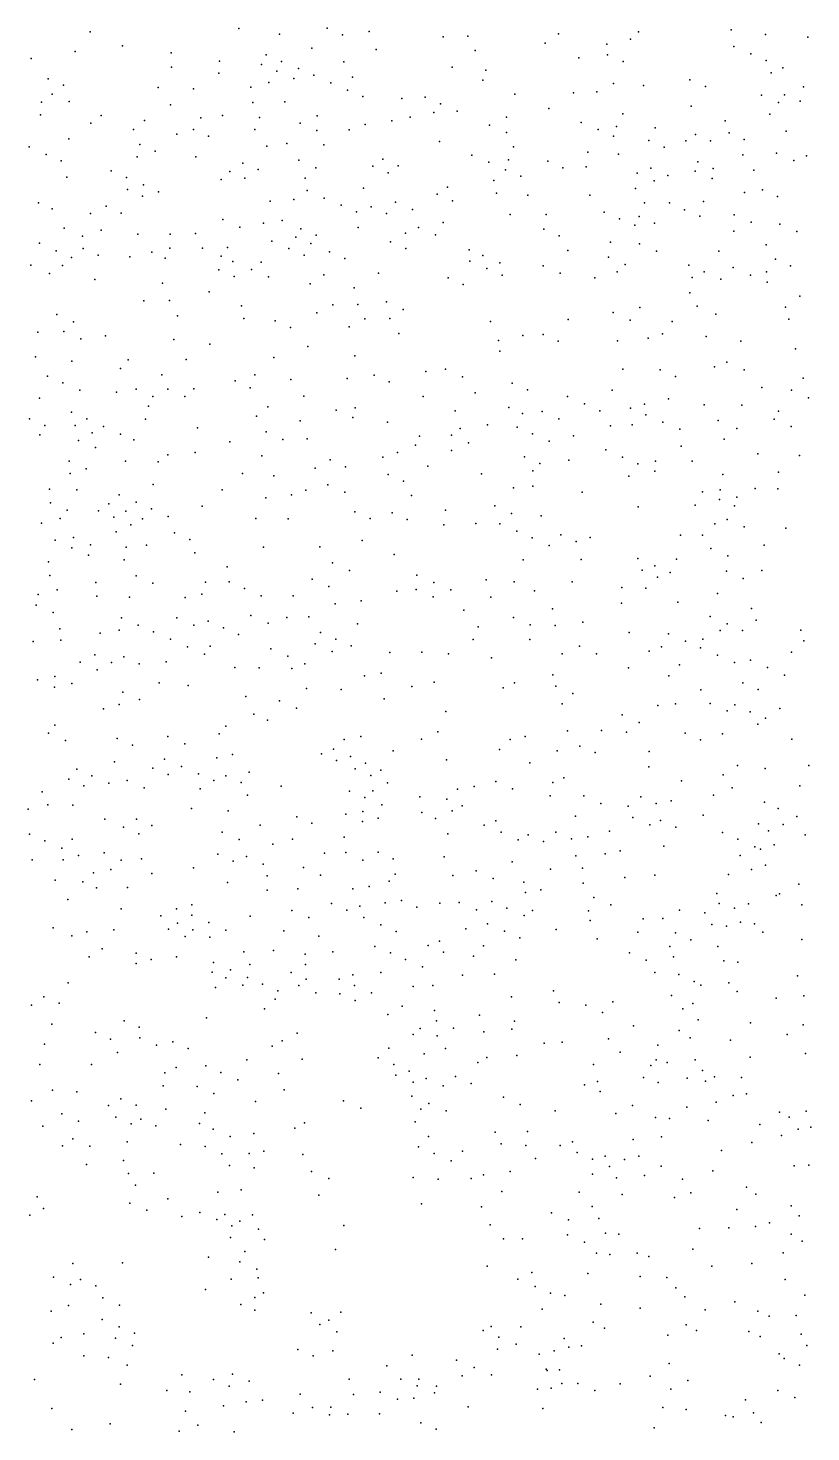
# Model space of a CAD drawing. Header units: inches. Extents: x 1412000 to 4237944, y 4931095 to 14792305.
# Drawn here: x 2823633.2 to 2823715.2, y 9862580.7 to 9862727.7 of the extents above; entities that cross this region are included whole.
import ezdxf

# ---------------------------------------------------------------- set-up
doc = ezdxf.new("R2010")
doc.units = ezdxf.units.IN
doc.header["$MEASUREMENT"] = 0

# ---------------------------------------------------------------- blocks, each defined once
blk = doc.blocks.new('SHORTSTLIDAR')
for p in [(1412104.15, 4931684.12), (1412113.38, 4931684.16), (1412088.59, 4931683.76), (1412108.4, 4931683.53), (1412114.97, 4931683.46), (1412117.77, 4931683.81), (1412125.51, 4931683.25), (1412128.12, 4931683.32), (1412136.19, 4931682.58), (1412137.58, 4931683.56), (1412145.12, 4931683), (1412145.97, 4931683.75), (1412155.68, 4931683.96), (1412159.26, 4931683.49), (1412163.7, 4931683.2), (1412087.02, 4931681.71), (1412091.96, 4931682.3), (1412097.06, 4931681.56), (1412107.01, 4931681.35), (1412111.78, 4931682.07), (1412118.51, 4931681.93), (1412128.88, 4931681.8), (1412142.65, 4931682.49), (1412142.73, 4931681.35), (1412155.93, 4931682.24), (1412157.71, 4931681.45), (1412082.39, 4931680.97), (1412097.09, 4931680.06), (1412102.12, 4931680.68), (1412106.51, 4931680.34), (1412108.1, 4931679.65), (1412108.61, 4931680.67), (1412110.39, 4931679.91), (1412115.14, 4931680.61), (1412126.46, 4931680.07), (1412129.99, 4931679.76), (1412139.73, 4931681.05), (1412144.35, 4931680.66), (1412159.31, 4931680.77), (1412161.08, 4931680), (1412084.18, 4931678.86), (1412085.78, 4931678.18), (1412102.04, 4931679.43), (1412107.26, 4931678.45), (1412109.89, 4931678.89), (1412111.98, 4931679.22), (1412113.75, 4931678.44), (1412116.04, 4931679.01), (1412129.67, 4931678.7), (1412143.34, 4931678.37), (1412151.35, 4931678.73), (1412159.85, 4931679.46), (1412084.6, 4931677.25), (1412095.7, 4931677.94), (1412099.38, 4931677.81), (1412105.4, 4931677.97), (1412115.52, 4931677.67), (1412117.12, 4931676.98), (1412121.19, 4931676.78), (1412123.65, 4931676.93), (1412133.04, 4931677.25), (1412139.18, 4931677.38), (1412141.61, 4931677.47), (1412146.49, 4931678.13), (1412152.97, 4931678.04), (1412158.83, 4931677.14), (1412161.25, 4931677.17), (1412163.23, 4931678.02), (1412083.5, 4931676.42), (1412086.38, 4931676.48), (1412096.97, 4931676.14), (1412105.59, 4931676.36), (1412108.95, 4931676.45), (1412124.56, 4931675.33), (1412125.23, 4931676.22), (1412127, 4931675.45), (1412136.59, 4931675.73), (1412151.47, 4931675.98), (1412160.61, 4931676.38), (1412162.87, 4931676.49), (1412083.39, 4931675.09), (1412088.64, 4931674.21), (1412089.74, 4931675.02), (1412094.28, 4931674.49), (1412100.16, 4931674.76), (1412102.43, 4931675), (1412106.29, 4931674.81), (1412110.54, 4931674.2), (1412112.32, 4931674.98), (1412117.35, 4931674.07), (1412120.16, 4931674.46), (1412122.08, 4931674.84), (1412130.38, 4931673.98), (1412132.15, 4931674.85), (1412139.98, 4931674.28), (1412143.66, 4931673.84), (1412144.34, 4931675.17), (1412155.02, 4931674.45), (1412159.71, 4931675.13), (1412086.36, 4931672.58), (1412093.1, 4931673.55), (1412097.65, 4931673.04), (1412099.39, 4931673.55), (1412100.98, 4931672.86), (1412105.8, 4931673.53), (1412112.31, 4931673.44), (1412115.68, 4931673.52), (1412125.14, 4931672.3), (1412132.15, 4931673.22), (1412141.75, 4931673.53), (1412143.35, 4931672.84), (1412147.03, 4931672.38), (1412147.71, 4931673.72), (1412150.93, 4931672.35), (1412151.92, 4931673.03), (1412153.51, 4931672.34), (1412155.44, 4931673.19), (1412157.03, 4931672.5), (1412161.42, 4931673.35), (1412082.2, 4931671.73), (1412083.97, 4931670.94), (1412093.78, 4931671.97), (1412095.38, 4931671.29), (1412107.07, 4931671.78), (1412109.16, 4931672.07), (1412113.02, 4931671.92), (1412128.51, 4931670.86), (1412132.9, 4931671.74), (1412140.68, 4931671.18), (1412143.87, 4931670.95), (1412148.64, 4931671.69), (1412156.89, 4931670.89), (1412160.42, 4931671.05), (1412085.56, 4931670.26), (1412093.48, 4931670.68), (1412099.64, 4931670.68), (1412104.56, 4931670.03), (1412106.16, 4931669.36), (1412110.43, 4931670.32), (1412112.2, 4931669.54), (1412118.17, 4931669.69), (1412119.22, 4931670.43), (1412120.81, 4931669.73), (1412130.29, 4931670.11), (1412132.37, 4931670.37), (1412136.46, 4931670.22), (1412138.05, 4931669.53), (1412140.5, 4931669.62), (1412147.26, 4931669.49), (1412152.19, 4931670.15), (1412153.79, 4931669.46), (1412162.21, 4931670.29), (1412163.55, 4931670.77), (1412086.15, 4931668.56), (1412090.78, 4931669.22), (1412092.38, 4931668.51), (1412102.29, 4931668.3), (1412103.19, 4931669.14), (1412104.77, 4931668.45), (1412111.07, 4931668.45), (1412119.76, 4931669), (1412130.82, 4931668.21), (1412132.06, 4931669.33), (1412133.66, 4931668.65), (1412145.83, 4931668.96), (1412147.62, 4931668.18), (1412149.03, 4931668.72), (1412151.88, 4931669.17), (1412153.66, 4931668.41), (1412158.05, 4931669.3), (1412092.47, 4931667.26), (1412094.06, 4931666.58), (1412094.15, 4931667.74), (1412095.74, 4931667.03), (1412111.3, 4931667.14), (1412117.18, 4931667.4), (1412124.91, 4931666.78), (1412125.96, 4931667.51), (1412131.12, 4931666.88), (1412134.37, 4931666.68), (1412140.87, 4931666.67), (1412145.65, 4931667.38), (1412157.06, 4931666.96), (1412158.94, 4931667.22), (1412160.53, 4931666.53), (1412083.17, 4931665.88), (1412084.59, 4931665.25), (1412090.25, 4931665.5), (1412107.42, 4931666.05), (1412109.9, 4931666.2), (1412113.07, 4931666.37), (1412114.85, 4931665.61), (1412117.98, 4931665.45), (1412120.54, 4931665.93), (1412122.33, 4931665.18), (1412126.51, 4931666.09), (1412146.59, 4931665.87), (1412149.2, 4931665.85), (1412150.79, 4931665.14), (1412152.77, 4931665.99), (1412088.61, 4931664.76), (1412091.84, 4931664.8), (1412102.47, 4931664.11), (1412106.72, 4931663.74), (1412108.69, 4931664.02), (1412116.45, 4931664.91), (1412119.58, 4931664.75), (1412125.52, 4931663.79), (1412132.53, 4931664.66), (1412136.29, 4931664.65), (1412142.36, 4931664.9), (1412143.98, 4931664.2), (1412145.57, 4931663.52), (1412146.02, 4931664.45), (1412147.63, 4931663.75), (1412152.4, 4931664.47), (1412155.99, 4931664.61), (1412157.76, 4931663.84), (1412160.76, 4931663.65), (1412085.84, 4931663.22), (1412087.78, 4931662.38), (1412089.73, 4931663.02), (1412093.56, 4931662.58), (1412096.96, 4931662.57), (1412099.59, 4931662.65), (1412104.23, 4931663.32), (1412110.09, 4931662.28), (1412110.64, 4931663.16), (1412112.24, 4931662.48), (1412116.64, 4931663.27), (1412121.59, 4931662.69), (1412122.95, 4931663.27), (1412124.71, 4931662.5), (1412136.06, 4931663.11), (1412137.66, 4931662.42), (1412155.96, 4931662.91), (1412162.53, 4931662.88), (1412083.27, 4931661.63), (1412085.03, 4931660.84), (1412087.85, 4931661.09), (1412095.03, 4931660.71), (1412096.92, 4931661.12), (1412100.33, 4931661.12), (1412102.95, 4931661.19), (1412107.6, 4931661.85), (1412109.37, 4931661.08), (1412111.69, 4931661.6), (1412113.63, 4931660.74), (1412120.01, 4931661.79), (1412121.6, 4931661.1), (1412128.26, 4931660.96), (1412138.58, 4931660.88), (1412143.03, 4931661.75), (1412146.08, 4931661.59), (1412147.85, 4931660.81), (1412154.38, 4931660.82), (1412159.32, 4931661.46), (1412082.37, 4931659.34), (1412085.69, 4931659.31), (1412086.63, 4931660.15), (1412089.43, 4931660.38), (1412092.74, 4931660.2), (1412096.44, 4931660.09), (1412102.28, 4931660.27), (1412103.52, 4931659.72), (1412106.48, 4931659.64), (1412110.97, 4931660.39), (1412115.22, 4931660.04), (1412128.32, 4931659.77), (1412129.67, 4931660.34), (1412131.46, 4931659.57), (1412135.99, 4931659.27), (1412142.81, 4931660.17), (1412144.58, 4931659.41), (1412151.23, 4931659.34), (1412155.89, 4931659.08), (1412160.3, 4931659.97), (1412161.88, 4931659.28), (1412084.32, 4931658.48), (1412089.06, 4931657.84), (1412102.05, 4931658.86), (1412103.65, 4931658.16), (1412105.46, 4931658.88), (1412107.24, 4931658.11), (1412113.02, 4931658.34), (1412118.77, 4931658.52), (1412126.03, 4931658), (1412130.1, 4931659), (1412131.7, 4931658.31), (1412137.77, 4931658.51), (1412141.41, 4931658.02), (1412143.73, 4931658.65), (1412151.57, 4931658.06), (1412152.83, 4931658.65), (1412154.59, 4931657.88), (1412157.68, 4931658.31), (1412159.35, 4931658.66), (1412096.16, 4931657.46), (1412101.05, 4931656.55), (1412111.61, 4931657.39), (1412116.2, 4931656.96), (1412127.63, 4931657.32), (1412151.33, 4931656.46), (1412159.44, 4931657.55), (1412094.18, 4931655.6), (1412096.88, 4931655.63), (1412104.41, 4931655.08), (1412113.97, 4931655.19), (1412116.58, 4931655.22), (1412119.58, 4931655.49), (1412121.35, 4931654.71), (1412146.1, 4931654.9), (1412152.09, 4931655.04), (1412161.35, 4931654.95), (1412162.85, 4931656.08), (1412085.08, 4931654.18), (1412086.84, 4931653.41), (1412097.73, 4931654.05), (1412104.65, 4931653.75), (1412107.95, 4931653.53), (1412112.31, 4931654.36), (1412117.33, 4931653.72), (1412119.94, 4931653.75), (1412130.48, 4931653.44), (1412138.61, 4931653.65), (1412143.33, 4931654.38), (1412145.1, 4931653.6), (1412149.5, 4931653.43), (1412154.05, 4931654.2), (1412161.71, 4931653.7), (1412083.11, 4931652.33), (1412085.82, 4931652.4), (1412090.2, 4931651.93), (1412109.55, 4931652.82), (1412115.68, 4931652.89), (1412120.88, 4931652.18), (1412133.85, 4931651.97), (1412135.98, 4931652.09), (1412148.47, 4931652.14), (1412153.04, 4931651.89), (1412087.59, 4931651.62), (1412097.32, 4931651.56), (1412101.1, 4931651.09), (1412111.37, 4931650.83), (1412131.33, 4931651.46), (1412131.46, 4931650.33), (1412137.57, 4931651.39), (1412143.76, 4931651.42), (1412146.98, 4931651.69), (1412156.68, 4931651.37), (1412162.41, 4931650.59), (1412082.84, 4931649.76), (1412086.66, 4931649.31), (1412092.54, 4931649.43), (1412098.61, 4931649.47), (1412107.81, 4931649.66), (1412116.27, 4931649.86), (1412155.21, 4931649.19), (1412084.13, 4931647.73), (1412091.77, 4931648.54), (1412096.07, 4931647.88), (1412105.82, 4931647.86), (1412109.59, 4931647.36), (1412115.46, 4931647.47), (1412118.29, 4931647.82), (1412123.72, 4931648.22), (1412125.77, 4931648.45), (1412127.53, 4931647.67), (1412144.32, 4931648.45), (1412148.24, 4931648.39), (1412149.84, 4931647.7), (1412153.91, 4931648.7), (1412157.01, 4931648.4), (1412163.19, 4931647.51), (1412085.72, 4931647.01), (1412087.48, 4931646.26), (1412091.33, 4931646.04), (1412093.39, 4931646.37), (1412096.72, 4931646.37), (1412099.44, 4931646.39), (1412103.74, 4931647.22), (1412105.34, 4931646.51), (1412119.87, 4931647.12), (1412128.86, 4931645.97), (1412132.76, 4931647), (1412134.36, 4931646.31), (1412143.21, 4931646.27), (1412158.89, 4931646.54), (1412161.99, 4931646.25), (1412083.27, 4931645.41), (1412094.68, 4931644.57), (1412095.15, 4931645.58), (1412098.5, 4931645.59), (1412107.18, 4931644.51), (1412110.95, 4931645.62), (1412116.32, 4931644.4), (1412123.42, 4931645.58), (1412132.4, 4931644.43), (1412138.54, 4931645.59), (1412140.31, 4931644.81), (1412145.13, 4931644.39), (1412146.58, 4931644.8), (1412149.12, 4931645.35), (1412152.83, 4931644.73), (1412156.77, 4931644.69), (1412163.75, 4931645.47), (1412082.23, 4931643.26), (1412086.63, 4931643.94), (1412088.22, 4931643.24), (1412094.37, 4931643.21), (1412105.98, 4931643.52), (1412110.55, 4931643.04), (1412114.31, 4931644.15), (1412116.08, 4931643.38), (1412119.68, 4931642.91), (1412126.78, 4931644.11), (1412133.83, 4931643.82), (1412135.87, 4931644.02), (1412137.64, 4931643.24), (1412141.92, 4931644.11), (1412146.73, 4931643.69), (1412148.5, 4931642.92), (1412154.29, 4931643.1), (1412160.15, 4931643.23), (1412160.63, 4931644.05), (1412083.32, 4931641.57), (1412083.82, 4931642.57), (1412087.02, 4931642.56), (1412088.79, 4931641.78), (1412089.99, 4931642.45), (1412091.75, 4931641.66), (1412099.82, 4931642.32), (1412106.99, 4931641.89), (1412123.05, 4931641.43), (1412126.4, 4931641.55), (1412127.3, 4931642.25), (1412130.17, 4931642.64), (1412133.27, 4931642.39), (1412134.86, 4931641.7), (1412139.15, 4931641.49), (1412143.05, 4931642.53), (1412145.29, 4931642.63), (1412150.28, 4931642.16), (1412156.24, 4931642.26), (1412161.94, 4931642.46), (1412087.35, 4931641), (1412089.12, 4931640.24), (1412093.16, 4931641.05), (1412103.18, 4931640.85), (1412108.75, 4931641.1), (1412111.28, 4931641.17), (1412122.63, 4931640.51), (1412126.41, 4931639.96), (1412128.18, 4931640.76), (1412136.63, 4931640.91), (1412142.53, 4931640.01), (1412150.44, 4931640.38), (1412154.92, 4931641.14), (1412086.39, 4931638.81), (1412092.29, 4931638.82), (1412095.69, 4931638.77), (1412096.71, 4931639.5), (1412099.57, 4931639.73), (1412106.55, 4931639.38), (1412113.71, 4931638.95), (1412119.22, 4931639.26), (1412120.73, 4931639.74), (1412134.04, 4931639.29), (1412135.64, 4931638.58), (1412138.69, 4931638.93), (1412144.29, 4931639.25), (1412145.9, 4931638.55), (1412147.75, 4931638.81), (1412151.58, 4931638.82), (1412158.47, 4931639.59), (1412162.83, 4931639.41), (1412086.5, 4931637.54), (1412088.15, 4931638.03), (1412104.53, 4931637.55), (1412107.8, 4931637.29), (1412112.12, 4931638.1), (1412115.31, 4931638.25), (1412119.77, 4931637.42), (1412123.91, 4931638.32), (1412129.55, 4931637.49), (1412134.91, 4931637.83), (1412144.96, 4931637.25), (1412147.67, 4931637.79), (1412154.78, 4931637.43), (1412160.61, 4931637.67), (1412084.33, 4931635.89), (1412087.18, 4931635.83), (1412095.18, 4931636.38), (1412102.41, 4931635.82), (1412111.16, 4931635.79), (1412113.44, 4931636.36), (1412115.22, 4931635.59), (1412121.37, 4931636.73), (1412132.9, 4931636.03), (1412134.92, 4931636.21), (1412140.07, 4931635.58), (1412152.65, 4931635.62), (1412154.51, 4931635.84), (1412158.17, 4931635.96), (1412160.56, 4931635.94), (1412084.41, 4931634.46), (1412090.52, 4931634.35), (1412091.62, 4931635.3), (1412093.39, 4931634.53), (1412100.3, 4931634.12), (1412106.96, 4931634.98), (1412109.66, 4931635.31), (1412122.21, 4931635.22), (1412130.93, 4931634.15), (1412151.88, 4931634.21), (1412154.43, 4931634.83), (1412156.03, 4931634.15), (1412156.27, 4931635.06), (1412085.45, 4931632.84), (1412086.17, 4931633.7), (1412089.45, 4931633.64), (1412091.05, 4931632.96), (1412092.3, 4931633.58), (1412094.07, 4931632.79), (1412094.99, 4931633.83), (1412096.75, 4931633.05), (1412105.9, 4931632.82), (1412109.3, 4931632.79), (1412116.29, 4931633.54), (1412117.89, 4931632.84), (1412120.17, 4931633.42), (1412121.77, 4931632.71), (1412125.75, 4931633.69), (1412132.69, 4931633.36), (1412135.78, 4931633.11), (1412145.94, 4931634.06), (1412155.26, 4931632.72), (1412083.5, 4931632.32), (1412091.3, 4931631.42), (1412092.82, 4931632.17), (1412097.42, 4931631.32), (1412125.58, 4931632.17), (1412128.95, 4931632.29), (1412131.45, 4931632.28), (1412133.24, 4931631.49), (1412153.94, 4931632.28), (1412157.03, 4931631.95), (1412161.37, 4931631.82), (1412084.9, 4931630.54), (1412086.66, 4931629.76), (1412086.85, 4931630.84), (1412088.61, 4931630.07), (1412092.35, 4931629.82), (1412094.48, 4931630.03), (1412099, 4931630.62), (1412106.72, 4931629.84), (1412112.63, 4931629.86), (1412117.03, 4931630.52), (1412134.84, 4931630.8), (1412136.61, 4931630.01), (1412137.85, 4931631.11), (1412139.43, 4931630.43), (1412140.92, 4931630.84), (1412150.36, 4931631.09), (1412152.67, 4931631.08), (1412153.55, 4931629.7), (1412159.12, 4931630.03), (1412084.21, 4931628.3), (1412088.42, 4931628.99), (1412092.15, 4931628.5), (1412099.55, 4931629.24), (1412120.41, 4931629.04), (1412133.89, 4931628.5), (1412139.98, 4931628.53), (1412145.89, 4931628.65), (1412149.95, 4931628.58), (1412155.33, 4931628.92), (1412084.34, 4931626.87), (1412093.39, 4931626.82), (1412102.9, 4931627.76), (1412113.94, 4931628.17), (1412115.71, 4931627.39), (1412122.78, 4931626.91), (1412146.36, 4931627.4), (1412147.66, 4931627.88), (1412149.27, 4931627.17), (1412155.16, 4931627.31), (1412158.89, 4931627.37), (1412085.13, 4931625.37), (1412089.17, 4931626.14), (1412095.15, 4931626.05), (1412100.66, 4931626.17), (1412103.14, 4931626.21), (1412104.73, 4931625.5), (1412111.8, 4931626.46), (1412113.57, 4931625.7), (1412122.71, 4931625.4), (1412124.54, 4931626.13), (1412126.31, 4931625.35), (1412130.04, 4931626.39), (1412132.95, 4931626.2), (1412139.03, 4931626.21), (1412144.21, 4931625.6), (1412146.72, 4931625.55), (1412147.96, 4931626.69), (1412156.93, 4931626.53), (1412083.12, 4931624.87), (1412089.29, 4931624.68), (1412092.7, 4931624.58), (1412098.52, 4931624.57), (1412100.28, 4931624.92), (1412106.49, 4931624.74), (1412109.81, 4931624.73), (1412114.21, 4931623.9), (1412116.94, 4931624.22), (1412120.67, 4931625.22), (1412124.49, 4931624.62), (1412130.5, 4931624.59), (1412135.07, 4931625.25), (1412144.18, 4931623.95), (1412150.09, 4931624.08), (1412154.23, 4931624.97), (1412082.91, 4931623.77), (1412084.69, 4931623), (1412091.85, 4931622.42), (1412097.66, 4931622.42), (1412105.41, 4931622.66), (1412109.16, 4931622.46), (1412111.46, 4931622.55), (1412127.68, 4931623.22), (1412132.88, 4931622.48), (1412136.95, 4931623.36), (1412153.47, 4931622.58), (1412157.79, 4931623.41), (1412085.39, 4931621.29), (1412091.6, 4931621.13), (1412093.61, 4931621.66), (1412095.22, 4931620.96), (1412099.43, 4931621.65), (1412100.94, 4931622.08), (1412102.54, 4931621.37), (1412107.19, 4931621.87), (1412112.7, 4931620.9), (1412116.55, 4931621.79), (1412129.17, 4931621.5), (1412134.64, 4931621.71), (1412137.24, 4931621.62), (1412140.14, 4931621.96), (1412144.99, 4931620.88), (1412154.51, 4931621.1), (1412155.23, 4931621.8), (1412156.84, 4931621.09), (1412158.27, 4931622.19), (1412162.94, 4931621.14), (1412082.6, 4931619.94), (1412085.52, 4931620.1), (1412089.63, 4931620.83), (1412096.99, 4931620.19), (1412098.76, 4931619.4), (1412101.13, 4931619.46), (1412104.12, 4931620.68), (1412112.14, 4931619.69), (1412114.3, 4931620.21), (1412115.88, 4931619.51), (1412128.67, 4931620.15), (1412134.58, 4931620.17), (1412139.79, 4931619.45), (1412148.37, 4931619.39), (1412149.1, 4931620.76), (1412150.87, 4931619.98), (1412152.69, 4931620.21), (1412163.27, 4931620.01), (1412089.05, 4931618.55), (1412092.11, 4931618.33), (1412100.53, 4931618.64), (1412107.49, 4931619.2), (1412109.26, 4931618.41), (1412113.91, 4931618.92), (1412119.94, 4931618.8), (1412123.28, 4931618.84), (1412126.07, 4931618.66), (1412130.59, 4931618.24), (1412137.96, 4931618.67), (1412141.57, 4931618.67), (1412147.07, 4931618.94), (1412152.47, 4931619.29), (1412154.24, 4931618.51), (1412157.68, 4931617.99), (1412161.99, 4931618.82), (1412087.54, 4931617.78), (1412089.31, 4931616.99), (1412090.82, 4931617.77), (1412093.7, 4931617.62), (1412096.54, 4931617.81), (1412103.72, 4931617.24), (1412106.26, 4931617.21), (1412109.7, 4931617.13), (1412111.03, 4931617.63), (1412119.04, 4931616.64), (1412137.01, 4931616.47), (1412144.93, 4931617.19), (1412150.26, 4931617.52), (1412156.03, 4931617.74), (1412159.46, 4931617.22), (1412083.07, 4931615.94), (1412084.84, 4931615.16), (1412084.89, 4931616.3), (1412086.66, 4931615.54), (1412095.79, 4931615.61), (1412098.82, 4931615.36), (1412111.21, 4931615.03), (1412117.28, 4931616.36), (1412122.23, 4931615.25), (1412124.58, 4931615.7), (1412131.79, 4931615.11), (1412132.98, 4931615.61), (1412137.33, 4931615.29), (1412149.13, 4931616.37), (1412156.9, 4931615.63), (1412161.24, 4931616.44), (1412091.98, 4931614.66), (1412093.74, 4931613.89), (1412104.87, 4931614.18), (1412108.41, 4931613.73), (1412114.84, 4931614.91), (1412119.34, 4931613.96), (1412139.11, 4931614.51), (1412152.49, 4931614.88), (1412158.5, 4931614.92), (1412089.98, 4931612.92), (1412091.62, 4931613.36), (1412105.72, 4931612.34), (1412110.17, 4931612.96), (1412125.8, 4931612.63), (1412137.96, 4931613.42), (1412144.25, 4931612.26), (1412147.99, 4931613.25), (1412149.83, 4931613.44), (1412153.48, 4931613.46), (1412155.25, 4931612.68), (1412156.04, 4931613.32), (1412157.66, 4931612.6), (1412160.76, 4931612.94), (1412084.87, 4931611.21), (1412102.76, 4931611.09), (1412107.13, 4931611.71), (1412138.54, 4931610.6), (1412142.1, 4931610.62), (1412146.02, 4931611.49), (1412158.45, 4931611.29), (1412159.24, 4931611.91), (1412084.22, 4931610.37), (1412086, 4931609.6), (1412091.41, 4931609.79), (1412093, 4931609.1), (1412096.7, 4931609.99), (1412098.48, 4931609.23), (1412102.08, 4931610.27), (1412115.15, 4931609.68), (1412116.91, 4931610), (1412123.26, 4931609.72), (1412124.95, 4931610.48), (1412132.54, 4931609.69), (1412134.1, 4931610.01), (1412144.7, 4931610.45), (1412150.84, 4931610.37), (1412152.46, 4931609.67), (1412154.75, 4931610.29), (1412162.02, 4931609.72), (1412096.37, 4931607.64), (1412101.85, 4931607.76), (1412103.48, 4931608.14), (1412112.79, 4931608.19), (1412114.04, 4931608.68), (1412115.81, 4931607.9), (1412120.28, 4931608.5), (1412131.41, 4931608.66), (1412137.47, 4931608.52), (1412139.82, 4931609.01), (1412141.44, 4931608.33), (1412147.07, 4931608.42), (1412087.17, 4931606.59), (1412091.12, 4931607.37), (1412095.15, 4931606.71), (1412098.15, 4931606.87), (1412105.21, 4931606.29), (1412114.37, 4931607.49), (1412116.33, 4931606.63), (1412117.39, 4931607.2), (1412119, 4931606.49), (1412125.88, 4931607.56), (1412134.59, 4931607.25), (1412147.06, 4931606.84), (1412156.33, 4931606.96), (1412159.21, 4931606.67), (1412163.78, 4931606.96), (1412086.33, 4931605.55), (1412087.92, 4931604.86), (1412088.76, 4931605.9), (1412090.53, 4931605.14), (1412092.44, 4931605.4), (1412096.73, 4931606.02), (1412099.92, 4931606.1), (1412101.51, 4931605.4), (1412102.78, 4931605.89), (1412104.37, 4931605.2), (1412108.58, 4931604.82), (1412117.94, 4931605.94), (1412119.7, 4931605.16), (1412128.78, 4931604.77), (1412131.03, 4931605.31), (1412137.01, 4931605.19), (1412138.14, 4931605.68), (1412150.46, 4931605.35), (1412154.83, 4931605.98), (1412162.86, 4931604.84), (1412083.57, 4931604.22), (1412094.23, 4931604.63), (1412100.09, 4931604.54), (1412105.06, 4931603.86), (1412115.73, 4931604.3), (1412117.31, 4931603.61), (1412118.16, 4931604.31), (1412123.07, 4931603.69), (1412125.92, 4931603.45), (1412127.03, 4931604.5), (1412132.79, 4931604.53), (1412136.73, 4931603.78), (1412140.23, 4931603.8), (1412146.21, 4931603.69), (1412149.37, 4931603.27), (1412153.82, 4931603.86), (1412155.78, 4931604.62), (1412082.08, 4931602.39), (1412084.15, 4931602.87), (1412086.76, 4931602.83), (1412099.18, 4931602.46), (1412103.01, 4931602.22), (1412115.32, 4931601.89), (1412117.11, 4931602.15), (1412119.09, 4931602.85), (1412123.3, 4931602.05), (1412126.45, 4931602.22), (1412127.51, 4931602.74), (1412142.01, 4931603.01), (1412144.88, 4931602.71), (1412147.83, 4931602.99), (1412152.74, 4931601.79), (1412159.16, 4931603.14), (1412160.59, 4931602.46), (1412090.12, 4931601.36), (1412092.07, 4931600.52), (1412093.44, 4931601.37), (1412095.04, 4931600.68), (1412106.37, 4931600.74), (1412110.2, 4931601.61), (1412111.79, 4931600.93), (1412117.09, 4931601.12), (1412118.71, 4931601.45), (1412124.73, 4931601.43), (1412129.81, 4931600.74), (1412131.04, 4931601.18), (1412139.37, 4931601.66), (1412145.38, 4931601.54), (1412147.15, 4931600.77), (1412148.26, 4931601.22), (1412149.86, 4931600.51), (1412158.51, 4931600.85), (1412161.1, 4931600.8), (1412162.55, 4931601.65), (1412082.23, 4931599.78), (1412083.82, 4931599.09), (1412086.68, 4931599.27), (1412093.66, 4931599.82), (1412102.41, 4931599.99), (1412104.18, 4931599.21), (1412109.74, 4931599.27), (1412115.17, 4931599.46), (1412126, 4931599.82), (1412131.59, 4931599.98), (1412133.37, 4931599.2), (1412134.43, 4931599.7), (1412136.03, 4931599), (1412137.33, 4931600), (1412138.94, 4931599.3), (1412140.66, 4931599.51), (1412142.93, 4931600.1), (1412154.74, 4931599.96), (1412156.37, 4931599.26), (1412159.56, 4931600.14), (1412163.41, 4931599.72), (1412085.6, 4931598.33), (1412087.36, 4931597.54), (1412090.06, 4931597.83), (1412101.95, 4931597.68), (1412104.93, 4931597.44), (1412107.69, 4931598.73), (1412113.11, 4931597.81), (1412115.33, 4931597.86), (1412118.71, 4931597.9), (1412125.61, 4931597.41), (1412139.39, 4931597.5), (1412142.49, 4931597.74), (1412144.03, 4931598.04), (1412148.62, 4931598.54), (1412156.61, 4931597.54), (1412158.14, 4931598.47), (1412158.73, 4931598.21), (1412160.17, 4931598.66), (1412082.51, 4931597.09), (1412085.75, 4931597.11), (1412090.73, 4931596.08), (1412091.83, 4931597.05), (1412093.95, 4931597.22), (1412099.4, 4931596.27), (1412103.56, 4931596.97), (1412106.7, 4931596.65), (1412110.92, 4931596.29), (1412117.1, 4931597.08), (1412120.3, 4931597.22), (1412128.98, 4931595.94), (1412132.76, 4931596.89), (1412136.77, 4931596.12), (1412140.12, 4931596.24), (1412157.79, 4931596.09), (1412159.24, 4931596.53), (1412084.9, 4931594.96), (1412087.82, 4931594.78), (1412088.94, 4931595.74), (1412095.02, 4931595.67), (1412102.95, 4931594.73), (1412107.09, 4931595.44), (1412112.68, 4931595.51), (1412119.86, 4931594.88), (1412120.49, 4931595.61), (1412126.53, 4931595.47), (1412130.75, 4931595.16), (1412133.98, 4931594.75), (1412140.16, 4931594.64), (1412144.55, 4931595.25), (1412147.66, 4931595.48), (1412155.39, 4931595.56), (1412162.76, 4931594.55), (1412086.25, 4931592.95), (1412089.25, 4931594.16), (1412092.48, 4931594.2), (1412107.12, 4931593.94), (1412110.3, 4931594.06), (1412116.06, 4931594.05), (1412117.78, 4931594.31), (1412134.13, 4931593.69), (1412135.76, 4931593.97), (1412141.3, 4931593.16), (1412154.18, 4931593.58), (1412160.37, 4931593.36), (1412160.73, 4931593.55), (1412091.82, 4931591.98), (1412097.62, 4931591.98), (1412099.22, 4931592.38), (1412109.68, 4931591.81), (1412113.84, 4931592.51), (1412115.43, 4931591.82), (1412116.79, 4931592.24), (1412119.44, 4931592.58), (1412121.16, 4931592.83), (1412122.76, 4931592.13), (1412125.19, 4931592.56), (1412127.21, 4931592.64), (1412129, 4931591.87), (1412130.62, 4931592.73), (1412132.2, 4931592.05), (1412134.88, 4931591.8), (1412140.73, 4931591.77), (1412143.06, 4931592.39), (1412150.26, 4931591.82), (1412152.91, 4931591.56), (1412154.42, 4931592.53), (1412156.02, 4931592.05), (1412157.48, 4931592.49), (1412163.06, 4931592.39), (1412095.97, 4931591.24), (1412097.73, 4931590.47), (1412099.23, 4931591.29), (1412101.01, 4931590.53), (1412105.31, 4931591.21), (1412111.46, 4931591.05), (1412117.21, 4931591.06), (1412118.99, 4931590.29), (1412130.16, 4931590.39), (1412133.99, 4931591.26), (1412140.9, 4931590.74), (1412146.44, 4931590.91), (1412148.51, 4931590.96), (1412153.65, 4931590.33), (1412155.19, 4931590.14), (1412156.65, 4931590.57), (1412158.12, 4931590.39), (1412084.7, 4931589.99), (1412086.65, 4931589.16), (1412088.24, 4931589.57), (1412091.06, 4931589.78), (1412096.76, 4931589.84), (1412098.52, 4931589.06), (1412099.32, 4931589.77), (1412101.1, 4931589.01), (1412102.78, 4931589.75), (1412108.86, 4931589.68), (1412112.52, 4931589.11), (1412120.59, 4931589.6), (1412125.13, 4931588.59), (1412127.9, 4931589.88), (1412131.94, 4931589.63), (1412133.53, 4931588.93), (1412137.35, 4931589.79), (1412141.63, 4931588.84), (1412145.89, 4931589.52), (1412149.83, 4931589.44), (1412151.43, 4931588.74), (1412158.97, 4931589.51), (1412163.07, 4931588.77), (1412089.85, 4931587.79), (1412093.38, 4931587.34), (1412104.67, 4931587.47), (1412107.76, 4931587.61), (1412111.09, 4931587.21), (1412113.99, 4931587.47), (1412118.38, 4931588.04), (1412120, 4931587.35), (1412123.96, 4931588.13), (1412125.56, 4931587.44), (1412129.74, 4931588.11), (1412145.02, 4931587.35), (1412149.26, 4931588.03), (1412154.26, 4931588.02), (1412088.48, 4931586.94), (1412093.39, 4931586.25), (1412094.96, 4931586.66), (1412097.61, 4931586.95), (1412101.48, 4931586.34), (1412105.3, 4931586.16), (1412111.11, 4931586.16), (1412121.59, 4931586.66), (1412123.37, 4931585.89), (1412128.71, 4931587.03), (1412133.13, 4931586.64), (1412146.78, 4931586.58), (1412149.62, 4931586.95), (1412154.89, 4931586.53), (1412156.35, 4931586.37), (1412086.28, 4931584.21), (1412101.34, 4931585.35), (1412102.78, 4931584.74), (1412103.26, 4931585.57), (1412105.03, 4931584.79), (1412109.61, 4931585.31), (1412111.19, 4931584.62), (1412114.65, 4931584.62), (1412116.06, 4931585.05), (1412118.99, 4931585.31), (1412127.54, 4931585.03), (1412130.9, 4931585.12), (1412147.68, 4931585.31), (1412150.18, 4931585.09), (1412151.79, 4931584.38), (1412155.43, 4931584.23), (1412162.62, 4931584.95), (1412083.74, 4931582.76), (1412101.7, 4931583.74), (1412104.57, 4931583.97), (1412106.63, 4931584.1), (1412108.22, 4931583.4), (1412110.41, 4931583.94), (1412112.19, 4931583.18), (1412114.71, 4931583.07), (1412116.26, 4931583.93), (1412118.03, 4931583.17), (1412122.37, 4931583.85), (1412124.44, 4931583.93), (1412132.69, 4931582.77), (1412137.06, 4931583.38), (1412149.43, 4931582.91), (1412152.49, 4931583.98), (1412156.29, 4931583.32), (1412163.28, 4931582.85), (1412082.44, 4931581.9), (1412085.32, 4931582.1), (1412106.84, 4931581.51), (1412107.93, 4931582.52), (1412116.32, 4931582.39), (1412121.24, 4931581.78), (1412124.62, 4931581.32), (1412137.66, 4931582.18), (1412140.44, 4931581.9), (1412143.28, 4931582.23), (1412150.62, 4931581.5), (1412151.65, 4931582.07), (1412160.36, 4931582.61), (1412084.56, 4931579.88), (1412092.15, 4931580.24), (1412100.76, 4931580.55), (1412119.73, 4931580.91), (1412124.83, 4931580.24), (1412129.33, 4931580.84), (1412132.98, 4931580.21), (1412142.2, 4931581.13), (1412145.43, 4931579.73), (1412152.2, 4931580.35), (1412157.69, 4931580.04), (1412163.21, 4931579.83), (1412089.13, 4931579.01), (1412090.72, 4931578.32), (1412093.72, 4931579.57), (1412093.77, 4931578.47), (1412110.24, 4931578.96), (1412122.37, 4931578.8), (1412123.12, 4931579.44), (1412124.9, 4931578.68), (1412126.61, 4931579.48), (1412129.77, 4931579.1), (1412132.71, 4931579.38), (1412142.83, 4931578.35), (1412150.23, 4931579.22), (1412151.37, 4931578.45), (1412161.51, 4931578.81), (1412083.79, 4931577.79), (1412091.44, 4931576.94), (1412095.52, 4931577.71), (1412097.23, 4931578.05), (1412098.84, 4931577.36), (1412107.63, 4931577.6), (1412108.68, 4931578.15), (1412119.85, 4931577.4), (1412123.52, 4931576.78), (1412125.77, 4931577.34), (1412136.09, 4931577.9), (1412137.97, 4931578.03), (1412144.03, 4931576.95), (1412148, 4931577.7), (1412155.6, 4931578.21), (1412163.43, 4931576.84), (1412083.32, 4931575.69), (1412088.71, 4931575.68), (1412097.58, 4931575.37), (1412100.7, 4931575.52), (1412104.98, 4931576.18), (1412110.76, 4931576.22), (1412118.72, 4931576.37), (1412120.35, 4931575.66), (1412129.16, 4931575.89), (1412130.08, 4931576.42), (1412133.22, 4931576.63), (1412141.26, 4931575.68), (1412147.25, 4931575.56), (1412147.8, 4931576.18), (1412148.96, 4931575.9), (1412151.89, 4931576.17), (1412157.66, 4931576.45), (1412096.39, 4931574.82), (1412102.27, 4931574.84), (1412104.04, 4931574.08), (1412108.3, 4931574.75), (1412120.58, 4931574.57), (1412121.95, 4931574.98), (1412123.75, 4931574.2), (1412126.81, 4931574.41), (1412141.69, 4931573.91), (1412146.5, 4931574.32), (1412151.05, 4931574.25), (1412152.67, 4931575.04), (1412152.99, 4931573.92), (1412153.92, 4931574.39), (1412156.73, 4931574.33), (1412084.62, 4931573), (1412087.19, 4931572.8), (1412096.21, 4931573.45), (1412099.76, 4931573.39), (1412101.51, 4931572.64), (1412108.87, 4931573.03), (1412122.38, 4931573.81), (1412125.52, 4931573.43), (1412128.44, 4931573.7), (1412140.33, 4931573.54), (1412141.95, 4931572.86), (1412148.02, 4931573.78), (1412155.89, 4931572.43), (1412157.26, 4931572.61), (1412082.44, 4931571.86), (1412090.51, 4931571.38), (1412091.78, 4931572.08), (1412093.38, 4931571.41), (1412096.51, 4931571.01), (1412105.87, 4931571.79), (1412115.08, 4931571.86), (1412116.91, 4931571.09), (1412122.24, 4931572.35), (1412123.18, 4931570.99), (1412124.02, 4931571.58), (1412131.82, 4931572.25), (1412133.59, 4931571.49), (1412145.33, 4931571.39), (1412151.01, 4931571.2), (1412154.08, 4931571.75), (1412085.6, 4931570.5), (1412087.35, 4931569.76), (1412091.27, 4931570.17), (1412092.87, 4931569.48), (1412093.87, 4931569.95), (1412100.02, 4931569.51), (1412100.57, 4931570.63), (1412111.01, 4931569.58), (1412122.6, 4931569.69), (1412125.83, 4931570.81), (1412137.25, 4931570.84), (1412143.61, 4931570.54), (1412147.76, 4931570.14), (1412149.2, 4931570.01), (1412153.24, 4931569.83), (1412160.73, 4931570.67), (1412161.75, 4931570.16), (1412163.52, 4931570.8), (1412083.62, 4931569.23), (1412095.46, 4931569.26), (1412101.45, 4931568.9), (1412103.22, 4931568.14), (1412105.69, 4931568.45), (1412110.01, 4931569.01), (1412123.98, 4931568.13), (1412130.98, 4931568.58), (1412134.36, 4931568.67), (1412148.36, 4931568.09), (1412158.67, 4931569.41), (1412160.92, 4931568.24), (1412162.68, 4931568.9), (1412164.01, 4931569.1), (1412085.69, 4931567.17), (1412086.77, 4931567.88), (1412088.53, 4931567.13), (1412092.45, 4931567.59), (1412098.03, 4931567.31), (1412100.61, 4931567.08), (1412106.77, 4931566.62), (1412122.95, 4931567.06), (1412127.54, 4931566.61), (1412131.59, 4931567.38), (1412134.18, 4931567.2), (1412137.76, 4931567.21), (1412139.07, 4931567.57), (1412145.42, 4931567.83), (1412154.66, 4931566.66), (1412157.84, 4931567.5), (1412088.21, 4931565.22), (1412092.07, 4931565.64), (1412102.36, 4931566.32), (1412103.17, 4931565.12), (1412105.23, 4931566.37), (1412110.84, 4931566.25), (1412124.57, 4931566.37), (1412126.36, 4931565.59), (1412135.17, 4931565.84), (1412139.53, 4931566.45), (1412141.15, 4931565.75), (1412142.46, 4931566.08), (1412144.49, 4931565.72), (1412146.01, 4931566.09), (1412148.33, 4931565.05), (1412162.26, 4931565.06), (1412163.8, 4931565.13), (1412092.58, 4931564.25), (1412095.25, 4931564.29), (1412105.74, 4931564.87), (1412111.74, 4931564.49), (1412113.54, 4931563.74), (1412122.39, 4931563.84), (1412124.99, 4931563.69), (1412128.45, 4931563.75), (1412129.74, 4931564.14), (1412132.55, 4931564.47), (1412141.14, 4931564.19), (1412142.93, 4931565), (1412143.66, 4931563.8), (1412146.59, 4931564.07), (1412150.57, 4931563.67), (1412153.74, 4931564.54), (1412093.34, 4931563.03), (1412101.95, 4931562.31), (1412104.37, 4931562.56), (1412131.66, 4931562.38), (1412139.74, 4931562.3), (1412151.43, 4931562.23), (1412157.28, 4931562.83), (1412158.23, 4931562.09), (1412083.03, 4931561.83), (1412092.73, 4931561.17), (1412096.69, 4931561.63), (1412112.52, 4931561.99), (1412123.27, 4931561.08), (1412129.55, 4931560.79), (1412141.12, 4931560.8), (1412144.25, 4931562.07), (1412149.73, 4931561.75), (1412161.94, 4931560.88), (1412082.28, 4931559.91), (1412083.69, 4931560.59), (1412094.51, 4931560.42), (1412098.16, 4931559.75), (1412100.07, 4931560.2), (1412101.85, 4931559.45), (1412102.66, 4931559.96), (1412104.25, 4931559.27), (1412105.58, 4931559.95), (1412136.86, 4931560.16), (1412138.63, 4931559.4), (1412141.8, 4931559.56), (1412156.26, 4931560.51), (1412162.78, 4931559.83), (1412103.42, 4931558.78), (1412106.21, 4931558.44), (1412115.11, 4931558.83), (1412130.44, 4931558.89), (1412138.53, 4931557.86), (1412142.5, 4931558.02), (1412143.89, 4931557.92), (1412152.34, 4931558.5), (1412155.42, 4931558.59), (1412158.22, 4931558.72), (1412159.66, 4931559.11), (1412161.95, 4931557.91), (1412103.27, 4931557.58), (1412106.83, 4931557.36), (1412114.24, 4931556.31), (1412131.84, 4931557.43), (1412133.83, 4931557.43), (1412140.33, 4931557.09), (1412151.64, 4931556.33), (1412163.08, 4931557.18), (1412086.76, 4931554.86), (1412091.96, 4931554.93), (1412100.98, 4931555.51), (1412104.23, 4931555.01), (1412104.76, 4931556.1), (1412141.57, 4931555.92), (1412142.97, 4931555.8), (1412145.84, 4931555.93), (1412147.05, 4931555.59), (1412157.81, 4931554.86), (1412161.12, 4931555.98), (1412084.75, 4931553.4), (1412106.03, 4931554.26), (1412106.15, 4931553.35), (1412130.14, 4931554.58), (1412134.8, 4931553.92), (1412140.65, 4931553.79), (1412146.13, 4931553.48), (1412148.93, 4931553.39), (1412153.65, 4931554.57), (1412086.53, 4931552.66), (1412087.58, 4931553.17), (1412089.17, 4931552.5), (1412100.66, 4931552.13), (1412103.35, 4931553.21), (1412133.35, 4931553.2), (1412135.14, 4931552.44), (1412149.87, 4931552.3), (1412161.31, 4931553.16), (1412086.31, 4931550.46), (1412089.89, 4931551.25), (1412091.65, 4931550.49), (1412104.36, 4931550.55), (1412105.82, 4931551.3), (1412106.72, 4931551.78), (1412136.75, 4931551.75), (1412138.27, 4931551.51), (1412142.04, 4931550.6), (1412150.8, 4931551.35), (1412156.05, 4931550.83), (1412163.39, 4931551.52), (1412084.5, 4931549.86), (1412089.84, 4931548.98), (1412105.8, 4931549.96), (1412111.72, 4931549.67), (1412113.54, 4931548.92), (1412114.82, 4931549.74), (1412135.88, 4931550.07), (1412146.13, 4931550.16), (1412152.96, 4931549.99), (1412158.44, 4931549.84), (1412159.64, 4931549.33), (1412162.46, 4931549.4), (1412087.92, 4931547.47), (1412091.61, 4931548.23), (1412093.21, 4931547.57), (1412112.6, 4931548.46), (1412114.41, 4931547.7), (1412129.72, 4931547.84), (1412130.55, 4931548.25), (1412133.64, 4931548.2), (1412141.21, 4931548.69), (1412142.39, 4931548.09), (1412150.95, 4931548.41), (1412152.03, 4931547.85), (1412157.51, 4931547.72), (1412162.99, 4931547.46), (1412084.72, 4931546.5), (1412085.54, 4931547.11), (1412091.24, 4931547.03), (1412093.01, 4931546.26), (1412131.35, 4931547.15), (1412133.15, 4931546.39), (1412138.2, 4931547.01), (1412138.67, 4931546.08), (1412139.99, 4931546.24), (1412149.05, 4931547.33), (1412158.7, 4931547.22), (1412163.59, 4931546.25), (1412087.91, 4931545.18), (1412090.51, 4931545.02), (1412110.3, 4931545.86), (1412111.92, 4931545.18), (1412113.99, 4931545.69), (1412122.28, 4931545.26), (1412126.93, 4931544.72), (1412131.22, 4931545.88), (1412135.58, 4931545.34), (1412137.15, 4931545.72), (1412160.69, 4931545.38), (1412161.22, 4931544.91), (1412092.45, 4931544.2), (1412098.17, 4931543.18), (1412103.49, 4931543.26), (1412119.62, 4931544.14), (1412127.5, 4931543.1), (1412128.78, 4931543.96), (1412130.59, 4931543.19), (1412136.31, 4931543.79), (1412136.39, 4931543.66), (1412137.69, 4931543.71), (1412147.2, 4931543.07), (1412149.19, 4931544.39), (1412162.83, 4931544.22), (1412082.76, 4931542.71), (1412091.74, 4931542.23), (1412096.59, 4931541.54), (1412101.5, 4931542.69), (1412103.11, 4931542.02), (1412105.23, 4931542.53), (1412115.68, 4931542.74), (1412121.08, 4931542.75), (1412122.79, 4931542.05), (1412122.98, 4931542.75), (1412124.84, 4931541.99), (1412135.39, 4931541.68), (1412136.84, 4931541.8), (1412137.93, 4931542.27), (1412139.61, 4931542.29), (1412141.39, 4931541.55), (1412144.03, 4931542.24), (1412149.34, 4931541.7), (1412151.14, 4931542.61), (1412160.55, 4931541.56), (1412099, 4931541.43), (1412104.9, 4931540.36), (1412106.62, 4931540.53), (1412110.54, 4931541.18), (1412116.14, 4931541.12), (1412118.93, 4931541.39), (1412120.75, 4931540.63), (1412122.44, 4931540.76), (1412124.62, 4931541.3), (1412157.16, 4931540.58), (1412162.31, 4931540.81), (1412084.57, 4931539.67), (1412098.54, 4931539.38), (1412102.55, 4931539.95), (1412109.83, 4931539.18), (1412111.83, 4931539.78), (1412113.62, 4931539.02), (1412113.77, 4931539.81), (1412115.53, 4931539.07), (1412118.85, 4931539.11), (1412128.13, 4931539.84), (1412135.94, 4931539.67), (1412148.52, 4931539.79), (1412150.96, 4931539.56), (1412155.08, 4931538.95), (1412155.87, 4931538.79), (1412157.99, 4931539.22), (1412086.66, 4931537.47), (1412090.68, 4931538.05), (1412097.88, 4931537.3), (1412099.86, 4931537.91), (1412103.66, 4931537.22), (1412123.17, 4931538.17), (1412124.79, 4931537.49), (1412147.59, 4931537.66), (1412158.81, 4931538.22)]:
    blk.add_point(p)

msp = doc.modelspace()

# ---------------------------------------------------------------- block references
msp.add_blockref('SHORTSTLIDAR', (1411551.14, 4931043.5))

doc.saveas('drawing.dxf')
